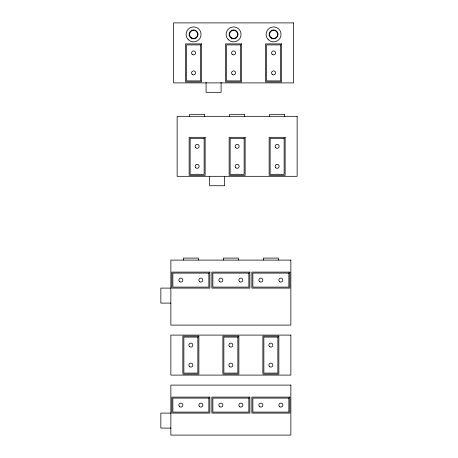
<?xml version="1.0" encoding="UTF-8"?>
<svg xmlns="http://www.w3.org/2000/svg" width="458" height="458" viewBox="0 0 458 458"><rect width="100%" height="100%" fill="white"/><g stroke="black" fill="none" stroke-linecap="round" stroke-linejoin="round"><path stroke-width="0.69" d="M170.863 288.099L160.861 288.099L160.861 303.099L170.863 303.099M170.863 413.099L160.861 413.099L160.861 428.098L170.863 428.098M284.636 116.315L284.636 114.317L269.636 114.317L269.636 116.315M278.361 260.104L278.361 258.1L263.361 258.1L263.361 260.104M244.641 116.315L244.641 114.317L229.641 114.317L229.641 116.315M238.36 260.104L238.36 258.1L223.361 258.1L223.361 260.104M224.638 176.456L224.638 185.742L209.638 185.742L209.638 176.456M221.082 82.32L221.082 92.321L206.083 92.321L206.083 82.32M204.64 116.315L204.64 114.317L189.641 114.317L189.641 116.315M198.36 260.104L198.36 258.1L183.36 258.1L183.36 260.104M293.578 22.9L173.582 22.9L173.582 82.898L293.578 82.898L293.578 22.9M201.583 43.899L185.582 43.899L185.582 81.902L201.583 81.902L201.583 43.899M241.578 43.899L225.582 43.899L225.582 81.902L241.578 81.902L241.578 43.899M281.578 43.899L265.583 43.899L265.583 81.902L281.578 81.902L281.578 43.899M200.581 44.901L186.583 44.901L186.583 80.9L200.581 80.9L200.581 44.901M240.582 44.901L226.578 44.901L226.578 80.9L240.582 80.9L240.582 44.901M280.582 44.901L266.579 44.901L266.579 80.9L280.582 80.9L280.582 44.901M297.139 116.315L177.137 116.315L177.137 176.319L297.139 176.319L297.139 116.315M205.138 137.32L189.137 137.32L189.137 175.317L205.138 175.317L205.138 137.32M245.139 137.32L229.137 137.32L229.137 175.317L245.139 175.317L245.139 137.32M285.139 137.32L269.138 137.32L269.138 175.317L285.139 175.317L285.139 137.32M204.136 138.316L190.139 138.316L190.139 174.315L204.136 174.315L204.136 138.316M244.137 138.316L230.139 138.316L230.139 174.315L244.137 174.315L244.137 138.316M284.137 138.316L270.14 138.316L270.14 174.315L284.137 174.315L284.137 138.316M290.859 260.104L170.863 260.104L170.863 325.1L290.859 325.1L290.859 260.104M209.861 272.104L171.864 272.104L171.864 288.099L209.861 288.099L209.861 272.104M249.862 272.104L211.859 272.104L211.859 288.099L249.862 288.099L249.862 272.104M289.862 272.104L251.86 272.104L251.86 288.099L289.862 288.099L289.862 272.104M208.859 273.1L172.861 273.1L172.861 287.103L208.859 287.103L208.859 273.1M248.86 273.1L212.861 273.1L212.861 287.103L248.86 287.103L248.86 273.1M288.861 273.1L252.862 273.1L252.862 287.103L288.861 287.103L288.861 273.1M290.859 335.101L170.863 335.101L170.863 375.102L290.859 375.102L290.859 335.101M198.864 336.103L182.862 336.103L182.862 374.1L198.864 374.1L198.864 336.103M238.864 336.103L222.863 336.103L222.863 374.1L238.864 374.1L238.864 336.103M278.859 336.103L262.863 336.103L262.863 374.1L278.859 374.1L278.859 336.103M197.862 337.099L183.864 337.099L183.864 373.098L197.862 373.098L197.862 337.099M237.862 337.099L223.859 337.099L223.859 373.098L237.862 373.098L237.862 337.099M277.863 337.099L263.86 337.099L263.86 373.098L277.863 373.098L277.863 337.099M290.859 385.098L170.863 385.098L170.863 435.1L290.859 435.1L290.859 385.098M209.861 397.103L171.864 397.103L171.864 413.099L209.861 413.099L209.861 397.103M249.862 397.103L211.859 397.103L211.859 413.099L249.862 413.099L249.862 397.103M289.862 397.103L251.86 397.103L251.86 413.099L289.862 413.099L289.862 397.103M208.859 398.099L172.861 398.099L172.861 412.103L208.859 412.103L208.859 398.099M248.86 398.099L212.861 398.099L212.861 412.103L248.86 412.103L248.86 398.099M288.861 398.099L252.862 398.099L252.862 412.103L288.861 412.103L288.861 398.099M199.86 281.836A1.998 1.998 0 0 0 202.86 280.101A1.998 1.998 0 0 0 199.86 278.367A1.998 1.998 0 0 0 199.86 281.836M179.862 281.836A1.998 1.998 0 0 0 182.862 280.101A1.998 1.998 0 0 0 179.862 278.367A1.998 1.998 0 0 0 179.862 281.836M279.861 281.836A1.998 1.998 0 0 0 282.861 280.101A1.998 1.998 0 0 0 279.861 278.367A1.998 1.998 0 0 0 279.861 281.836M259.863 281.836A1.998 1.998 0 0 0 262.863 280.101A1.998 1.998 0 0 0 259.863 278.367A1.998 1.998 0 0 0 259.863 281.836M239.86 281.836A1.998 1.998 0 0 0 242.86 280.101A1.998 1.998 0 0 0 239.86 278.367A1.998 1.998 0 0 0 239.86 281.836M219.863 281.836A1.998 1.998 0 0 0 222.863 280.101A1.998 1.998 0 0 0 219.863 278.367A1.998 1.998 0 0 0 219.863 281.836M269.859 346.832A1.998 1.998 0 0 0 272.859 345.103A1.998 1.998 0 0 0 269.859 343.368A1.998 1.998 0 0 0 269.859 346.832M269.859 366.835A1.998 1.998 0 0 0 272.859 365.1A1.998 1.998 0 0 0 269.859 363.371A1.998 1.998 0 0 0 269.859 366.835M229.864 346.832A1.998 1.998 0 0 0 232.864 345.103A1.998 1.998 0 0 0 229.864 343.368A1.998 1.998 0 0 0 229.864 346.832M229.864 366.835A1.998 1.998 0 0 0 232.864 365.1A1.998 1.998 0 0 0 229.864 363.371A1.998 1.998 0 0 0 229.864 366.835M189.446 346.517A1.998 1.998 0 0 0 192.795 345.618A1.998 1.998 0 0 0 190.345 343.168A1.998 1.998 0 0 0 189.446 346.517M189.864 366.835A1.998 1.998 0 0 0 192.864 365.1A1.998 1.998 0 0 0 189.864 363.371A1.998 1.998 0 0 0 189.864 366.835M199.448 406.515A1.998 1.998 0 0 0 202.791 405.616A1.998 1.998 0 0 0 200.346 403.166A1.998 1.998 0 0 0 199.448 406.515M179.45 406.515A1.998 1.998 0 0 0 182.794 405.616A1.998 1.998 0 0 0 180.343 403.166A1.998 1.998 0 0 0 179.45 406.515M239.86 406.83A1.998 1.998 0 0 0 242.86 405.101A1.998 1.998 0 0 0 239.86 403.366A1.998 1.998 0 0 0 239.86 406.83M219.863 406.83A1.998 1.998 0 0 0 222.863 405.101A1.998 1.998 0 0 0 219.863 403.366A1.998 1.998 0 0 0 219.863 406.83M279.861 406.83A1.998 1.998 0 0 0 282.861 405.101A1.998 1.998 0 0 0 279.861 403.366A1.998 1.998 0 0 0 279.861 406.83M259.863 406.83A1.998 1.998 0 0 0 262.863 405.101A1.998 1.998 0 0 0 259.863 403.366A1.998 1.998 0 0 0 259.863 406.83M232.166 74.316A1.998 1.998 0 0 0 235.515 73.417A1.998 1.998 0 0 0 233.065 70.967A1.998 1.998 0 0 0 232.166 74.316M232.166 54.313A1.998 1.998 0 0 0 235.515 53.42A1.998 1.998 0 0 0 233.065 50.97A1.998 1.998 0 0 0 232.166 54.313M272.166 74.316A1.998 1.998 0 0 0 275.51 73.417A1.998 1.998 0 0 0 273.065 70.967A1.998 1.998 0 0 0 272.166 74.316M272.166 54.313A1.998 1.998 0 0 0 275.51 53.42A1.998 1.998 0 0 0 273.065 50.97A1.998 1.998 0 0 0 272.166 54.313M231.582 37.865A4.002 4.002 0 0 0 237.582 34.402A4.002 4.002 0 0 0 231.582 30.938A4.002 4.002 0 0 0 231.582 37.865M231.33 38.295A4.5 4.5 0 0 0 238.08 34.402A4.5 4.5 0 0 0 231.33 30.503A4.5 4.5 0 0 0 231.33 38.295M228.279 39.703A7.5 7.5 0 0 0 240.828 36.342A7.5 7.5 0 0 0 231.639 27.154A7.5 7.5 0 0 0 228.279 39.703M191.581 37.865A4.002 4.002 0 0 0 197.581 34.402A4.002 4.002 0 0 0 191.581 30.938A4.002 4.002 0 0 0 191.581 37.865M191.329 38.295A4.5 4.5 0 0 0 198.079 34.402A4.5 4.5 0 0 0 191.329 30.503A4.5 4.5 0 0 0 191.329 38.295M188.278 39.703A7.5 7.5 0 0 0 200.827 36.342A7.5 7.5 0 0 0 191.639 27.154A7.5 7.5 0 0 0 188.278 39.703M271.583 37.865A4.002 4.002 0 0 0 277.582 34.402A4.002 4.002 0 0 0 271.583 30.938A4.002 4.002 0 0 0 271.583 37.865M271.331 38.295A4.5 4.5 0 0 0 278.08 34.402A4.5 4.5 0 0 0 271.331 30.503A4.5 4.5 0 0 0 271.331 38.295M268.279 39.703A7.5 7.5 0 0 0 280.823 36.342A7.5 7.5 0 0 0 271.64 27.154A7.5 7.5 0 0 0 268.279 39.703M192.165 74.316A1.998 1.998 0 0 0 195.514 73.417A1.998 1.998 0 0 0 193.064 70.967A1.998 1.998 0 0 0 192.165 74.316M192.165 54.313A1.998 1.998 0 0 0 195.514 53.42A1.998 1.998 0 0 0 193.064 50.97A1.998 1.998 0 0 0 192.165 54.313M235.727 167.731A1.998 1.998 0 0 0 239.07 166.832A1.998 1.998 0 0 0 236.62 164.388A1.998 1.998 0 0 0 235.727 167.731M235.727 147.734A1.998 1.998 0 0 0 239.07 146.835A1.998 1.998 0 0 0 236.62 144.385A1.998 1.998 0 0 0 235.727 147.734M195.726 167.731A1.998 1.998 0 0 0 199.07 166.832A1.998 1.998 0 0 0 196.619 164.388A1.998 1.998 0 0 0 195.726 167.731M195.726 147.734A1.998 1.998 0 0 0 199.07 146.835A1.998 1.998 0 0 0 196.619 144.385A1.998 1.998 0 0 0 195.726 147.734M275.722 167.731A1.998 1.998 0 0 0 279.071 166.832A1.998 1.998 0 0 0 276.621 164.388A1.998 1.998 0 0 0 275.722 167.731M275.722 147.734A1.998 1.998 0 0 0 279.071 146.835A1.998 1.998 0 0 0 276.621 144.385A1.998 1.998 0 0 0 275.722 147.734"/></g></svg>
